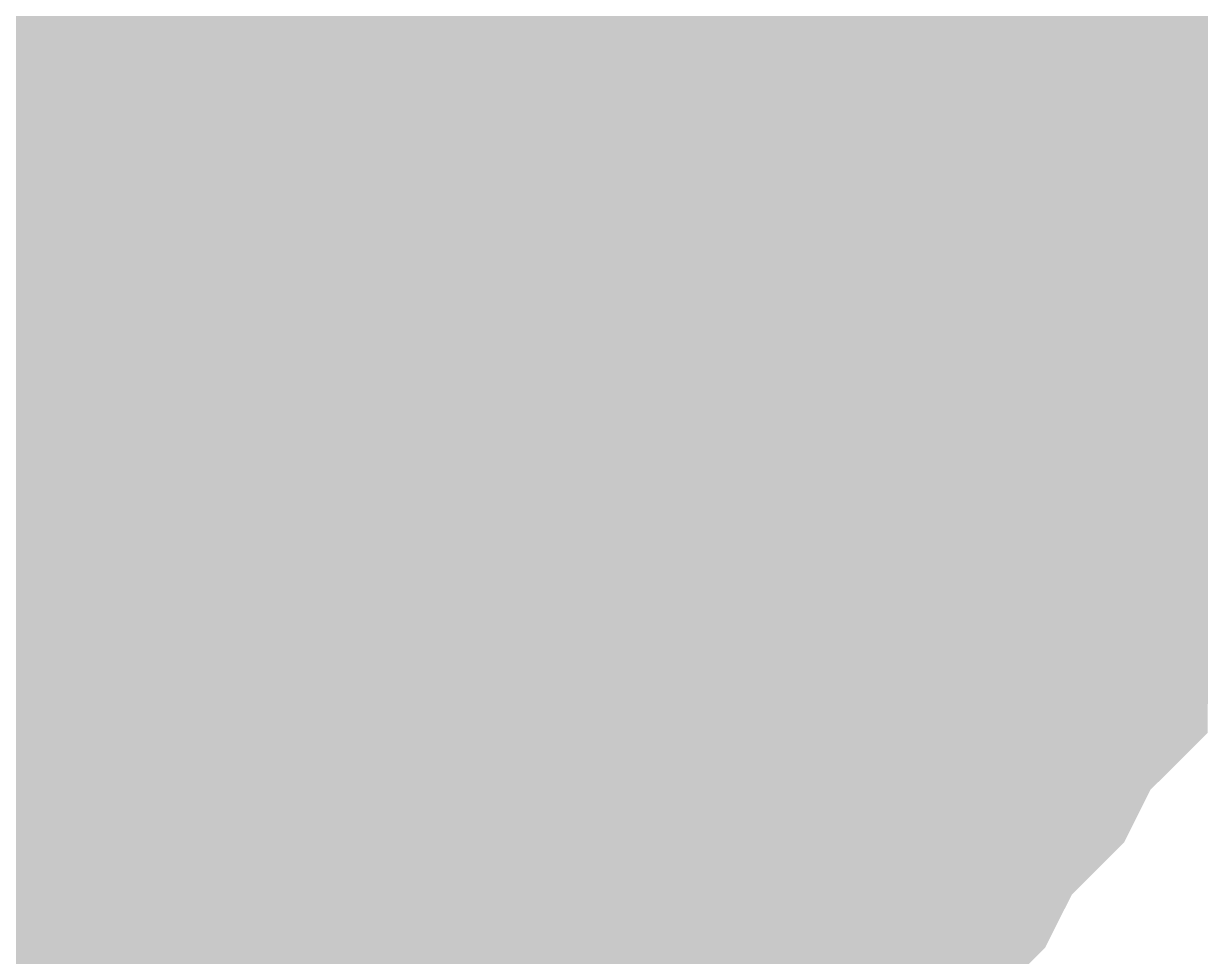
# Model space of a CAD drawing. Header units: inches. Extents: x 0 to 841, y 0 to 594.
# Drawn here: x 697.327 to 698.334, y 399.407 to 400.205 of the extents above; entities that cross this region are included whole.
import ezdxf

# ---------------------------------------------------------------- set-up
doc = ezdxf.new("R2010")
doc.units = ezdxf.units.IN
doc.layers.add('Sheet', color=255, linetype='Continuous')

msp = doc.modelspace()

# ---------------------------------------------------------------- linework, layer by layer
at = {"layer": 'Sheet'}
for points in [[(697.4946, 399.9977, 0.7493, 0.7493, 0), (697.4946, 404.9837, 0.7493, 0.7493, 0)], [(697.8539, 400.3571, 0.2997, 0.2997, 0), (697.8764, 400.3346, 0.2997, 0.2997, 0), (697.8988, 400.3122, 0.2997, 0.2997, 0), (697.8988, 400.2897, 0.2997, 0.2997, 0), (697.9213, 400.2672, 0.2997, 0.2997, 0), (697.9438, 400.2448, 0.2997, 0.2997, 0), (697.9438, 400.2223, 0.2997, 0.2997, 0), (697.9662, 400.1999, 0.2997, 0.2997, 0), (697.9662, 400.1774, 0.2997, 0.2997, 0), (697.9887, 400.1774, 0.2997, 0.2997, 0), (697.9887, 400.1325, 0.2997, 0.2997, 0), (697.9887, 400.11, 0.2997, 0.2997, 0), (698.0111, 400.0876, 0.2997, 0.2997, 0), (698.0111, 400.0651, 0.2997, 0.2997, 0), (698.0111, 400.0427, 0.2997, 0.2997, 0), (698.0111, 400.0202, 0.2997, 0.2997, 0), (698.0111, 399.9977, 0.2997, 0.2997, 0)], [(697.8539, 400.3571, 0.2997, 0.2997, 0), (697.8764, 400.3346, 0.2997, 0.2997, 0), (697.8988, 400.3122, 0.2997, 0.2997, 0), (697.8988, 400.2897, 0.2997, 0.2997, 0), (697.9213, 400.2672, 0.2997, 0.2997, 0), (697.9438, 400.2448, 0.2997, 0.2997, 0), (697.9438, 400.2223, 0.2997, 0.2997, 0), (697.9662, 400.1999, 0.2997, 0.2997, 0), (697.9662, 400.1774, 0.2997, 0.2997, 0), (697.9887, 400.1774, 0.2997, 0.2997, 0), (697.9887, 400.1325, 0.2997, 0.2997, 0), (697.9887, 400.11, 0.2997, 0.2997, 0), (698.0111, 400.0876, 0.2997, 0.2997, 0), (698.0111, 400.0651, 0.2997, 0.2997, 0), (698.0111, 400.0427, 0.2997, 0.2997, 0), (698.0111, 400.0202, 0.2997, 0.2997, 0), (698.0111, 399.9977, 0.2997, 0.2997, 0)], [(697.8539, 400.3571, 0.2997, 0.2997, 0), (697.8764, 400.3346, 0.2997, 0.2997, 0), (697.8988, 400.3122, 0.2997, 0.2997, 0), (697.8988, 400.2897, 0.2997, 0.2997, 0), (697.9213, 400.2672, 0.2997, 0.2997, 0), (697.9438, 400.2448, 0.2997, 0.2997, 0), (697.9438, 400.2223, 0.2997, 0.2997, 0), (697.9662, 400.1999, 0.2997, 0.2997, 0), (697.9662, 400.1774, 0.2997, 0.2997, 0), (697.9887, 400.1774, 0.2997, 0.2997, 0), (697.9887, 400.1325, 0.2997, 0.2997, 0), (697.9887, 400.11, 0.2997, 0.2997, 0), (698.0111, 400.0876, 0.2997, 0.2997, 0), (698.0111, 400.0651, 0.2997, 0.2997, 0), (698.0111, 400.0427, 0.2997, 0.2997, 0), (698.0111, 400.0202, 0.2997, 0.2997, 0), (698.0111, 399.9977, 0.2997, 0.2997, 0)], [(698.1683, 400.3571, 0.2997, 0.2997, 0), (698.1908, 400.3122, 0.2997, 0.2997, 0), (698.1908, 400.2897, 0.2997, 0.2997, 0), (698.2133, 400.2448, 0.2997, 0.2997, 0), (698.2133, 400.2223, 0.2997, 0.2997, 0), (698.2357, 400.1774, 0.2997, 0.2997, 0), (698.2357, 400.1549, 0.2997, 0.2997, 0), (698.2582, 400.11, 0.2997, 0.2997, 0), (698.2582, 400.0651, 0.2997, 0.2997, 0), (698.2582, 400.0427, 0.2997, 0.2997, 0), (698.2582, 399.9977, 0.2997, 0.2997, 0)], [(698.1683, 400.3571, 0.2997, 0.2997, 0), (698.1908, 400.3122, 0.2997, 0.2997, 0), (698.1908, 400.2897, 0.2997, 0.2997, 0), (698.2133, 400.2448, 0.2997, 0.2997, 0), (698.2133, 400.2223, 0.2997, 0.2997, 0), (698.2357, 400.1774, 0.2997, 0.2997, 0), (698.2357, 400.1549, 0.2997, 0.2997, 0), (698.2582, 400.11, 0.2997, 0.2997, 0), (698.2582, 400.0651, 0.2997, 0.2997, 0), (698.2582, 400.0427, 0.2997, 0.2997, 0), (698.2582, 399.9977, 0.2997, 0.2997, 0)], [(698.1683, 400.3571, 0.2997, 0.2997, 0), (698.1908, 400.3122, 0.2997, 0.2997, 0), (698.1908, 400.2897, 0.2997, 0.2997, 0), (698.2133, 400.2448, 0.2997, 0.2997, 0), (698.2133, 400.2223, 0.2997, 0.2997, 0), (698.2357, 400.1774, 0.2997, 0.2997, 0), (698.2357, 400.1549, 0.2997, 0.2997, 0), (698.2582, 400.11, 0.2997, 0.2997, 0), (698.2582, 400.0651, 0.2997, 0.2997, 0), (698.2582, 400.0427, 0.2997, 0.2997, 0), (698.2582, 399.9977, 0.2997, 0.2997, 0)], [(697.4946, 399.9977, 0.7493, 0.7493, 0), (702.5027, 399.9977, 0.7493, 0.7493, 0), (702.5027, 399.9977, 0.7493, 0.7493, 0)], [(697.4946, 394.9893, 0.7493, 0.7493, 0), (697.4946, 399.9977, 0.7493, 0.7493, 0)], [(698.1908, 400.2897, 0.0991, 0.0991, 0), (698.2133, 400.2448, 0.0991, 0.0991, 0), (698.2133, 400.2223, 0.0991, 0.0991, 0), (698.2357, 400.1774, 0.0991, 0.0991, 0), (698.2357, 400.1549, 0.0991, 0.0991, 0), (698.2582, 400.11, 0.0991, 0.0991, 0), (698.2582, 400.0651, 0.0991, 0.0991, 0), (698.2582, 400.0427, 0.0991, 0.0991, 0), (698.2582, 399.9977, 0.0991, 0.0991, 0)], [(698.1908, 400.2897, 0.0991, 0.0991, 0), (698.2133, 400.2448, 0.0991, 0.0991, 0), (698.2133, 400.2223, 0.0991, 0.0991, 0), (698.2357, 400.1774, 0.0991, 0.0991, 0), (698.2357, 400.1549, 0.0991, 0.0991, 0), (698.2582, 400.11, 0.0991, 0.0991, 0), (698.2582, 400.0651, 0.0991, 0.0991, 0), (698.2582, 400.0427, 0.0991, 0.0991, 0), (698.2582, 399.9977, 0.0991, 0.0991, 0)], [(698.1908, 400.2897, 0.0991, 0.0991, 0), (698.2133, 400.2448, 0.0991, 0.0991, 0), (698.2133, 400.2223, 0.0991, 0.0991, 0), (698.2357, 400.1774, 0.0991, 0.0991, 0), (698.2357, 400.1549, 0.0991, 0.0991, 0), (698.2582, 400.11, 0.0991, 0.0991, 0), (698.2582, 400.0651, 0.0991, 0.0991, 0), (698.2582, 400.0427, 0.0991, 0.0991, 0), (698.2582, 399.9977, 0.0991, 0.0991, 0)], [(697.9213, 400.2672, 0.0991, 0.0991, 0), (697.9438, 400.2448, 0.0991, 0.0991, 0), (697.9438, 400.2223, 0.0991, 0.0991, 0), (697.9662, 400.1999, 0.0991, 0.0991, 0), (697.9662, 400.1774, 0.0991, 0.0991, 0), (697.9887, 400.1774, 0.0991, 0.0991, 0), (697.9887, 400.1325, 0.0991, 0.0991, 0), (697.9887, 400.11, 0.0991, 0.0991, 0), (698.0111, 400.0876, 0.0991, 0.0991, 0), (698.0111, 400.0651, 0.0991, 0.0991, 0), (698.0111, 400.0427, 0.0991, 0.0991, 0), (698.0111, 400.0202, 0.0991, 0.0991, 0), (698.0111, 399.9977, 0.0991, 0.0991, 0)], [(697.9213, 400.2672, 0.0991, 0.0991, 0), (697.9438, 400.2448, 0.0991, 0.0991, 0), (697.9438, 400.2223, 0.0991, 0.0991, 0), (697.9662, 400.1999, 0.0991, 0.0991, 0), (697.9662, 400.1774, 0.0991, 0.0991, 0), (697.9887, 400.1774, 0.0991, 0.0991, 0), (697.9887, 400.1325, 0.0991, 0.0991, 0), (697.9887, 400.11, 0.0991, 0.0991, 0), (698.0111, 400.0876, 0.0991, 0.0991, 0), (698.0111, 400.0651, 0.0991, 0.0991, 0), (698.0111, 400.0427, 0.0991, 0.0991, 0), (698.0111, 400.0202, 0.0991, 0.0991, 0), (698.0111, 399.9977, 0.0991, 0.0991, 0)], [(697.9213, 400.2672, 0.0991, 0.0991, 0), (697.9438, 400.2448, 0.0991, 0.0991, 0), (697.9438, 400.2223, 0.0991, 0.0991, 0), (697.9662, 400.1999, 0.0991, 0.0991, 0), (697.9662, 400.1774, 0.0991, 0.0991, 0), (697.9887, 400.1774, 0.0991, 0.0991, 0), (697.9887, 400.1325, 0.0991, 0.0991, 0), (697.9887, 400.11, 0.0991, 0.0991, 0), (698.0111, 400.0876, 0.0991, 0.0991, 0), (698.0111, 400.0651, 0.0991, 0.0991, 0), (698.0111, 400.0427, 0.0991, 0.0991, 0), (698.0111, 400.0202, 0.0991, 0.0991, 0), (698.0111, 399.9977, 0.0991, 0.0991, 0)], [(698.0111, 399.9977, 0.2997, 0.2997, 0), (698.0111, 399.9753, 0.2997, 0.2997, 0), (698.0111, 399.9528, 0.2997, 0.2997, 0), (698.0111, 399.9079, 0.2997, 0.2997, 0), (698.0111, 399.8854, 0.2997, 0.2997, 0), (697.9887, 399.863, 0.2997, 0.2997, 0), (697.9887, 399.8405, 0.2997, 0.2997, 0), (697.9887, 399.8181, 0.2997, 0.2997, 0), (697.9662, 399.7956, 0.2997, 0.2997, 0), (697.9662, 399.7731, 0.2997, 0.2997, 0), (697.9438, 399.7507, 0.2997, 0.2997, 0), (697.9438, 399.7282, 0.2997, 0.2997, 0), (697.9213, 399.7058, 0.2997, 0.2997, 0), (697.8988, 399.6833, 0.2997, 0.2997, 0), (697.8988, 399.6608, 0.2997, 0.2997, 0), (697.8764, 399.6384, 0.2997, 0.2997, 0), (697.8539, 399.6384, 0.2997, 0.2997, 0), (697.8315, 399.6159, 0.2997, 0.2997, 0), (697.809, 399.5935, 0.2997, 0.2997, 0), (697.7866, 399.571, 0.2997, 0.2997, 0), (697.7866, 399.571, 0.2997, 0.2997, 0), (697.7641, 399.5485, 0.2997, 0.2997, 0), (697.7416, 399.5485, 0.2997, 0.2997, 0), (697.7192, 399.5261, 0.2997, 0.2997, 0), (697.6967, 399.5261, 0.2997, 0.2997, 0), (697.6743, 399.5036, 0.2997, 0.2997, 0), (697.6518, 399.5036, 0.2997, 0.2997, 0), (697.6294, 399.5036, 0.2997, 0.2997, 0), (697.5844, 399.4812, 0.2997, 0.2997, 0), (697.562, 399.4812, 0.2997, 0.2997, 0), (697.5395, 399.4812, 0.2997, 0.2997, 0), (697.5171, 399.4812, 0.2997, 0.2997, 0), (697.4946, 399.4812, 0.2997, 0.2997, 0)], [(698.0111, 399.9977, 0.2997, 0.2997, 0), (698.0111, 399.9753, 0.2997, 0.2997, 0), (698.0111, 399.9528, 0.2997, 0.2997, 0), (698.0111, 399.9079, 0.2997, 0.2997, 0), (698.0111, 399.8854, 0.2997, 0.2997, 0), (697.9887, 399.863, 0.2997, 0.2997, 0), (697.9887, 399.8405, 0.2997, 0.2997, 0), (697.9887, 399.8181, 0.2997, 0.2997, 0), (697.9662, 399.7956, 0.2997, 0.2997, 0), (697.9662, 399.7731, 0.2997, 0.2997, 0), (697.9438, 399.7507, 0.2997, 0.2997, 0), (697.9438, 399.7282, 0.2997, 0.2997, 0), (697.9213, 399.7058, 0.2997, 0.2997, 0), (697.8988, 399.6833, 0.2997, 0.2997, 0), (697.8988, 399.6608, 0.2997, 0.2997, 0), (697.8764, 399.6384, 0.2997, 0.2997, 0), (697.8539, 399.6384, 0.2997, 0.2997, 0), (697.8315, 399.6159, 0.2997, 0.2997, 0), (697.809, 399.5935, 0.2997, 0.2997, 0), (697.7866, 399.571, 0.2997, 0.2997, 0), (697.7866, 399.571, 0.2997, 0.2997, 0), (697.7641, 399.5485, 0.2997, 0.2997, 0), (697.7416, 399.5485, 0.2997, 0.2997, 0), (697.7192, 399.5261, 0.2997, 0.2997, 0), (697.6967, 399.5261, 0.2997, 0.2997, 0), (697.6743, 399.5036, 0.2997, 0.2997, 0), (697.6518, 399.5036, 0.2997, 0.2997, 0), (697.6294, 399.5036, 0.2997, 0.2997, 0), (697.5844, 399.4812, 0.2997, 0.2997, 0), (697.562, 399.4812, 0.2997, 0.2997, 0), (697.5395, 399.4812, 0.2997, 0.2997, 0), (697.5171, 399.4812, 0.2997, 0.2997, 0), (697.4946, 399.4812, 0.2997, 0.2997, 0)], [(698.0111, 399.9977, 0.2997, 0.2997, 0), (698.0111, 399.9753, 0.2997, 0.2997, 0), (698.0111, 399.9528, 0.2997, 0.2997, 0), (698.0111, 399.9079, 0.2997, 0.2997, 0), (698.0111, 399.8854, 0.2997, 0.2997, 0), (697.9887, 399.863, 0.2997, 0.2997, 0), (697.9887, 399.8405, 0.2997, 0.2997, 0), (697.9887, 399.8181, 0.2997, 0.2997, 0), (697.9662, 399.7956, 0.2997, 0.2997, 0), (697.9662, 399.7731, 0.2997, 0.2997, 0), (697.9438, 399.7507, 0.2997, 0.2997, 0), (697.9438, 399.7282, 0.2997, 0.2997, 0), (697.9213, 399.7058, 0.2997, 0.2997, 0), (697.8988, 399.6833, 0.2997, 0.2997, 0), (697.8988, 399.6608, 0.2997, 0.2997, 0), (697.8764, 399.6384, 0.2997, 0.2997, 0), (697.8539, 399.6384, 0.2997, 0.2997, 0), (697.8315, 399.6159, 0.2997, 0.2997, 0), (697.809, 399.5935, 0.2997, 0.2997, 0), (697.7866, 399.571, 0.2997, 0.2997, 0), (697.7866, 399.571, 0.2997, 0.2997, 0), (697.7641, 399.5485, 0.2997, 0.2997, 0), (697.7416, 399.5485, 0.2997, 0.2997, 0), (697.7192, 399.5261, 0.2997, 0.2997, 0), (697.6967, 399.5261, 0.2997, 0.2997, 0), (697.6743, 399.5036, 0.2997, 0.2997, 0), (697.6518, 399.5036, 0.2997, 0.2997, 0), (697.6294, 399.5036, 0.2997, 0.2997, 0), (697.5844, 399.4812, 0.2997, 0.2997, 0), (697.562, 399.4812, 0.2997, 0.2997, 0), (697.5395, 399.4812, 0.2997, 0.2997, 0), (697.5171, 399.4812, 0.2997, 0.2997, 0), (697.4946, 399.4812, 0.2997, 0.2997, 0)], [(698.2582, 399.9977, 0.2997, 0.2997, 0), (698.2582, 399.9528, 0.2997, 0.2997, 0), (698.2582, 399.9079, 0.2997, 0.2997, 0), (698.2582, 399.8854, 0.2997, 0.2997, 0), (698.2357, 399.8405, 0.2997, 0.2997, 0), (698.2357, 399.7956, 0.2997, 0.2997, 0), (698.2133, 399.7731, 0.2997, 0.2997, 0), (698.2133, 399.7282, 0.2997, 0.2997, 0), (698.1908, 399.7058, 0.2997, 0.2997, 0), (698.1908, 399.6608, 0.2997, 0.2997, 0), (698.1683, 399.6384, 0.2997, 0.2997, 0), (698.1459, 399.5935, 0.2997, 0.2997, 0), (698.1234, 399.571, 0.2997, 0.2997, 0), (698.101, 399.5485, 0.2997, 0.2997, 0), (698.0785, 399.5036, 0.2997, 0.2997, 0), (698.0561, 399.4812, 0.2997, 0.2997, 0), (698.0336, 399.4587, 0.2997, 0.2997, 0), (698.0111, 399.4363, 0.2997, 0.2997, 0), (697.9887, 399.4138, 0.2997, 0.2997, 0), (697.9438, 399.3913, 0.2997, 0.2997, 0), (697.9213, 399.3689, 0.2997, 0.2997, 0), (697.8988, 399.3464, 0.2997, 0.2997, 0), (697.8539, 399.324, 0.2997, 0.2997, 0), (697.8315, 399.3015, 0.2997, 0.2997, 0), (697.7866, 399.3015, 0.2997, 0.2997, 0), (697.7641, 399.279, 0.2997, 0.2997, 0), (697.7192, 399.279, 0.2997, 0.2997, 0), (697.6967, 399.2566, 0.2997, 0.2997, 0)], [(698.2582, 399.9977, 0.2997, 0.2997, 0), (698.2582, 399.9528, 0.2997, 0.2997, 0), (698.2582, 399.9079, 0.2997, 0.2997, 0), (698.2582, 399.8854, 0.2997, 0.2997, 0), (698.2357, 399.8405, 0.2997, 0.2997, 0), (698.2357, 399.7956, 0.2997, 0.2997, 0), (698.2133, 399.7731, 0.2997, 0.2997, 0), (698.2133, 399.7282, 0.2997, 0.2997, 0), (698.1908, 399.7058, 0.2997, 0.2997, 0), (698.1908, 399.6608, 0.2997, 0.2997, 0), (698.1683, 399.6384, 0.2997, 0.2997, 0), (698.1459, 399.5935, 0.2997, 0.2997, 0), (698.1234, 399.571, 0.2997, 0.2997, 0), (698.101, 399.5485, 0.2997, 0.2997, 0), (698.0785, 399.5036, 0.2997, 0.2997, 0), (698.0561, 399.4812, 0.2997, 0.2997, 0), (698.0336, 399.4587, 0.2997, 0.2997, 0), (698.0111, 399.4363, 0.2997, 0.2997, 0), (697.9887, 399.4138, 0.2997, 0.2997, 0), (697.9438, 399.3913, 0.2997, 0.2997, 0), (697.9213, 399.3689, 0.2997, 0.2997, 0), (697.8988, 399.3464, 0.2997, 0.2997, 0), (697.8539, 399.324, 0.2997, 0.2997, 0), (697.8315, 399.3015, 0.2997, 0.2997, 0), (697.7866, 399.3015, 0.2997, 0.2997, 0), (697.7641, 399.279, 0.2997, 0.2997, 0), (697.7192, 399.279, 0.2997, 0.2997, 0), (697.6967, 399.2566, 0.2997, 0.2997, 0)], [(698.2582, 399.9977, 0.2997, 0.2997, 0), (698.2582, 399.9528, 0.2997, 0.2997, 0), (698.2582, 399.9079, 0.2997, 0.2997, 0), (698.2582, 399.8854, 0.2997, 0.2997, 0), (698.2357, 399.8405, 0.2997, 0.2997, 0), (698.2357, 399.7956, 0.2997, 0.2997, 0), (698.2133, 399.7731, 0.2997, 0.2997, 0), (698.2133, 399.7282, 0.2997, 0.2997, 0), (698.1908, 399.7058, 0.2997, 0.2997, 0), (698.1908, 399.6608, 0.2997, 0.2997, 0), (698.1683, 399.6384, 0.2997, 0.2997, 0), (698.1459, 399.5935, 0.2997, 0.2997, 0), (698.1234, 399.571, 0.2997, 0.2997, 0), (698.101, 399.5485, 0.2997, 0.2997, 0), (698.0785, 399.5036, 0.2997, 0.2997, 0), (698.0561, 399.4812, 0.2997, 0.2997, 0), (698.0336, 399.4587, 0.2997, 0.2997, 0), (698.0111, 399.4363, 0.2997, 0.2997, 0), (697.9887, 399.4138, 0.2997, 0.2997, 0), (697.9438, 399.3913, 0.2997, 0.2997, 0), (697.9213, 399.3689, 0.2997, 0.2997, 0), (697.8988, 399.3464, 0.2997, 0.2997, 0), (697.8539, 399.324, 0.2997, 0.2997, 0), (697.8315, 399.3015, 0.2997, 0.2997, 0), (697.7866, 399.3015, 0.2997, 0.2997, 0), (697.7641, 399.279, 0.2997, 0.2997, 0), (697.7192, 399.279, 0.2997, 0.2997, 0), (697.6967, 399.2566, 0.2997, 0.2997, 0)], [(698.0111, 399.9977, 0.2997, 0.2997, 0), (698.0111, 399.9977, 0.2997, 0.2997, 0), (698.0111, 399.9977, 0.2997, 0.2997, 0), (698.0111, 399.9977, 0.2997, 0.2997, 0), (698.0111, 399.9977, 0.2997, 0.2997, 0), (698.0111, 399.9977, 0.2997, 0.2997, 0), (698.0111, 399.9977, 0.2997, 0.2997, 0), (698.0111, 399.9977, 0.2997, 0.2997, 0), (698.0111, 399.9977, 0.2997, 0.2997, 0), (698.0111, 399.9977, 0.2997, 0.2997, 0), (698.0111, 399.9977, 0.2997, 0.2997, 0), (698.0111, 399.9977, 0.2997, 0.2997, 0), (698.0111, 399.9977, 0.2997, 0.2997, 0), (698.0111, 399.9977, 0.2997, 0.2997, 0), (698.0111, 399.9977, 0.2997, 0.2997, 0), (698.0111, 399.9977, 0.2997, 0.2997, 0), (698.0111, 399.9977, 0.2997, 0.2997, 0), (698.0111, 399.9977, 0.2997, 0.2997, 0), (698.0111, 399.9977, 0.2997, 0.2997, 0), (698.0111, 399.9977, 0.2997, 0.2997, 0), (698.0111, 399.9977, 0.2997, 0.2997, 0), (698.0111, 399.9977, 0.2997, 0.2997, 0), (698.0111, 399.9977, 0.2997, 0.2997, 0), (698.0111, 399.9977, 0.2997, 0.2997, 0), (698.0111, 399.9977, 0.2997, 0.2997, 0), (698.0111, 399.9977, 0.2997, 0.2997, 0), (698.0111, 399.9977, 0.2997, 0.2997, 0), (698.0111, 399.9977, 0.2997, 0.2997, 0), (698.0111, 399.9977, 0.2997, 0.2997, 0), (698.0111, 399.9977, 0.2997, 0.2997, 0), (698.0111, 399.9977, 0.2997, 0.2997, 0), (698.0111, 399.9977, 0.2997, 0.2997, 0), (698.0111, 399.9977, 0.2997, 0.2997, 0)], [(698.0111, 399.9977, 0.2997, 0.2997, 0), (698.0111, 399.9977, 0.2997, 0.2997, 0)], [(698.0111, 399.9977, 0.2997, 0.2997, 0), (698.0111, 399.9977, 0.2997, 0.2997, 0), (698.0111, 399.9977, 0.2997, 0.2997, 0), (698.0111, 399.9977, 0.2997, 0.2997, 0), (698.0111, 399.9977, 0.2997, 0.2997, 0), (698.0111, 399.9977, 0.2997, 0.2997, 0), (698.0111, 399.9977, 0.2997, 0.2997, 0), (698.0111, 399.9977, 0.2997, 0.2997, 0), (698.0111, 399.9977, 0.2997, 0.2997, 0), (698.0111, 399.9977, 0.2997, 0.2997, 0), (698.0111, 399.9977, 0.2997, 0.2997, 0), (698.0111, 399.9977, 0.2997, 0.2997, 0), (698.0111, 399.9977, 0.2997, 0.2997, 0), (698.0111, 399.9977, 0.2997, 0.2997, 0), (698.0111, 399.9977, 0.2997, 0.2997, 0), (698.0111, 399.9977, 0.2997, 0.2997, 0), (698.0111, 399.9977, 0.2997, 0.2997, 0), (698.0111, 399.9977, 0.2997, 0.2997, 0), (698.0111, 399.9977, 0.2997, 0.2997, 0), (698.0111, 399.9977, 0.2997, 0.2997, 0), (698.0111, 399.9977, 0.2997, 0.2997, 0), (698.0111, 399.9977, 0.2997, 0.2997, 0), (698.0111, 399.9977, 0.2997, 0.2997, 0), (698.0111, 399.9977, 0.2997, 0.2997, 0), (698.0111, 399.9977, 0.2997, 0.2997, 0), (698.0111, 399.9977, 0.2997, 0.2997, 0), (698.0111, 399.9977, 0.2997, 0.2997, 0), (698.0111, 399.9977, 0.2997, 0.2997, 0), (698.0111, 399.9977, 0.2997, 0.2997, 0), (698.0111, 399.9977, 0.2997, 0.2997, 0), (698.0111, 399.9977, 0.2997, 0.2997, 0), (698.0111, 399.9977, 0.2997, 0.2997, 0), (698.0111, 399.9977, 0.2997, 0.2997, 0)], [(698.0111, 399.9977, 0.2997, 0.2997, 0), (698.0111, 399.9977, 0.2997, 0.2997, 0)], [(698.0111, 399.9977, 0.2997, 0.2997, 0), (698.0111, 399.9977, 0.2997, 0.2997, 0), (698.0111, 399.9977, 0.2997, 0.2997, 0), (698.0111, 399.9977, 0.2997, 0.2997, 0), (698.0111, 399.9977, 0.2997, 0.2997, 0), (698.0111, 399.9977, 0.2997, 0.2997, 0), (698.0111, 399.9977, 0.2997, 0.2997, 0), (698.0111, 399.9977, 0.2997, 0.2997, 0), (698.0111, 399.9977, 0.2997, 0.2997, 0), (698.0111, 399.9977, 0.2997, 0.2997, 0), (698.0111, 399.9977, 0.2997, 0.2997, 0), (698.0111, 399.9977, 0.2997, 0.2997, 0), (698.0111, 399.9977, 0.2997, 0.2997, 0), (698.0111, 399.9977, 0.2997, 0.2997, 0), (698.0111, 399.9977, 0.2997, 0.2997, 0), (698.0111, 399.9977, 0.2997, 0.2997, 0), (698.0111, 399.9977, 0.2997, 0.2997, 0), (698.0111, 399.9977, 0.2997, 0.2997, 0), (698.0111, 399.9977, 0.2997, 0.2997, 0), (698.0111, 399.9977, 0.2997, 0.2997, 0), (698.0111, 399.9977, 0.2997, 0.2997, 0), (698.0111, 399.9977, 0.2997, 0.2997, 0), (698.0111, 399.9977, 0.2997, 0.2997, 0), (698.0111, 399.9977, 0.2997, 0.2997, 0), (698.0111, 399.9977, 0.2997, 0.2997, 0), (698.0111, 399.9977, 0.2997, 0.2997, 0), (698.0111, 399.9977, 0.2997, 0.2997, 0), (698.0111, 399.9977, 0.2997, 0.2997, 0), (698.0111, 399.9977, 0.2997, 0.2997, 0), (698.0111, 399.9977, 0.2997, 0.2997, 0), (698.0111, 399.9977, 0.2997, 0.2997, 0), (698.0111, 399.9977, 0.2997, 0.2997, 0), (698.0111, 399.9977, 0.2997, 0.2997, 0)], [(698.0111, 399.9977, 0.2997, 0.2997, 0), (698.0111, 399.9977, 0.2997, 0.2997, 0)], [(698.2582, 399.9977, 0.2997, 0.2997, 0), (698.2582, 399.9977, 0.2997, 0.2997, 0), (698.2582, 399.9977, 0.2997, 0.2997, 0), (698.2582, 399.9977, 0.2997, 0.2997, 0), (698.2582, 399.9977, 0.2997, 0.2997, 0), (698.2582, 399.9977, 0.2997, 0.2997, 0), (698.2582, 399.9977, 0.2997, 0.2997, 0), (698.2582, 399.9977, 0.2997, 0.2997, 0), (698.2582, 399.9977, 0.2997, 0.2997, 0), (698.2582, 399.9977, 0.2997, 0.2997, 0), (698.2582, 399.9977, 0.2997, 0.2997, 0), (698.2582, 399.9977, 0.2997, 0.2997, 0), (698.2582, 399.9977, 0.2997, 0.2997, 0), (698.2582, 399.9977, 0.2997, 0.2997, 0), (698.2582, 399.9977, 0.2997, 0.2997, 0), (698.2582, 399.9977, 0.2997, 0.2997, 0), (698.2582, 399.9977, 0.2997, 0.2997, 0), (698.2582, 399.9977, 0.2997, 0.2997, 0), (698.2582, 399.9977, 0.2997, 0.2997, 0), (698.2582, 399.9977, 0.2997, 0.2997, 0), (698.2582, 399.9977, 0.2997, 0.2997, 0), (698.2582, 399.9977, 0.2997, 0.2997, 0), (698.2582, 399.9977, 0.2997, 0.2997, 0), (698.2582, 399.9977, 0.2997, 0.2997, 0), (698.2582, 399.9977, 0.2997, 0.2997, 0), (698.2582, 399.9977, 0.2997, 0.2997, 0), (698.2582, 399.9977, 0.2997, 0.2997, 0), (698.2582, 399.9977, 0.2997, 0.2997, 0), (698.2582, 399.9977, 0.2997, 0.2997, 0), (698.2582, 399.9977, 0.2997, 0.2997, 0), (698.2582, 399.9977, 0.2997, 0.2997, 0), (698.2582, 399.9977, 0.2997, 0.2997, 0), (698.2582, 399.9977, 0.2997, 0.2997, 0)], [(698.2582, 399.9977, 0.2997, 0.2997, 0), (698.2582, 399.9977, 0.2997, 0.2997, 0)], [(698.2582, 399.9977, 0.2997, 0.2997, 0), (698.2582, 399.9977, 0.2997, 0.2997, 0), (698.2582, 399.9977, 0.2997, 0.2997, 0), (698.2582, 399.9977, 0.2997, 0.2997, 0), (698.2582, 399.9977, 0.2997, 0.2997, 0), (698.2582, 399.9977, 0.2997, 0.2997, 0), (698.2582, 399.9977, 0.2997, 0.2997, 0), (698.2582, 399.9977, 0.2997, 0.2997, 0), (698.2582, 399.9977, 0.2997, 0.2997, 0), (698.2582, 399.9977, 0.2997, 0.2997, 0), (698.2582, 399.9977, 0.2997, 0.2997, 0), (698.2582, 399.9977, 0.2997, 0.2997, 0), (698.2582, 399.9977, 0.2997, 0.2997, 0), (698.2582, 399.9977, 0.2997, 0.2997, 0), (698.2582, 399.9977, 0.2997, 0.2997, 0), (698.2582, 399.9977, 0.2997, 0.2997, 0), (698.2582, 399.9977, 0.2997, 0.2997, 0), (698.2582, 399.9977, 0.2997, 0.2997, 0), (698.2582, 399.9977, 0.2997, 0.2997, 0), (698.2582, 399.9977, 0.2997, 0.2997, 0), (698.2582, 399.9977, 0.2997, 0.2997, 0), (698.2582, 399.9977, 0.2997, 0.2997, 0), (698.2582, 399.9977, 0.2997, 0.2997, 0), (698.2582, 399.9977, 0.2997, 0.2997, 0), (698.2582, 399.9977, 0.2997, 0.2997, 0), (698.2582, 399.9977, 0.2997, 0.2997, 0), (698.2582, 399.9977, 0.2997, 0.2997, 0), (698.2582, 399.9977, 0.2997, 0.2997, 0), (698.2582, 399.9977, 0.2997, 0.2997, 0), (698.2582, 399.9977, 0.2997, 0.2997, 0), (698.2582, 399.9977, 0.2997, 0.2997, 0), (698.2582, 399.9977, 0.2997, 0.2997, 0), (698.2582, 399.9977, 0.2997, 0.2997, 0)], [(698.2582, 399.9977, 0.2997, 0.2997, 0), (698.2582, 399.9977, 0.2997, 0.2997, 0)], [(698.2582, 399.9977, 0.2997, 0.2997, 0), (698.2582, 399.9977, 0.2997, 0.2997, 0), (698.2582, 399.9977, 0.2997, 0.2997, 0), (698.2582, 399.9977, 0.2997, 0.2997, 0), (698.2582, 399.9977, 0.2997, 0.2997, 0), (698.2582, 399.9977, 0.2997, 0.2997, 0), (698.2582, 399.9977, 0.2997, 0.2997, 0), (698.2582, 399.9977, 0.2997, 0.2997, 0), (698.2582, 399.9977, 0.2997, 0.2997, 0), (698.2582, 399.9977, 0.2997, 0.2997, 0), (698.2582, 399.9977, 0.2997, 0.2997, 0), (698.2582, 399.9977, 0.2997, 0.2997, 0), (698.2582, 399.9977, 0.2997, 0.2997, 0), (698.2582, 399.9977, 0.2997, 0.2997, 0), (698.2582, 399.9977, 0.2997, 0.2997, 0), (698.2582, 399.9977, 0.2997, 0.2997, 0), (698.2582, 399.9977, 0.2997, 0.2997, 0), (698.2582, 399.9977, 0.2997, 0.2997, 0), (698.2582, 399.9977, 0.2997, 0.2997, 0), (698.2582, 399.9977, 0.2997, 0.2997, 0), (698.2582, 399.9977, 0.2997, 0.2997, 0), (698.2582, 399.9977, 0.2997, 0.2997, 0), (698.2582, 399.9977, 0.2997, 0.2997, 0), (698.2582, 399.9977, 0.2997, 0.2997, 0), (698.2582, 399.9977, 0.2997, 0.2997, 0), (698.2582, 399.9977, 0.2997, 0.2997, 0), (698.2582, 399.9977, 0.2997, 0.2997, 0), (698.2582, 399.9977, 0.2997, 0.2997, 0), (698.2582, 399.9977, 0.2997, 0.2997, 0), (698.2582, 399.9977, 0.2997, 0.2997, 0), (698.2582, 399.9977, 0.2997, 0.2997, 0), (698.2582, 399.9977, 0.2997, 0.2997, 0), (698.2582, 399.9977, 0.2997, 0.2997, 0)], [(698.2582, 399.9977, 0.2997, 0.2997, 0), (698.2582, 399.9977, 0.2997, 0.2997, 0)], [(698.0111, 399.9977, 0.0991, 0.0991, 0), (698.0111, 399.9753, 0.0991, 0.0991, 0), (698.0111, 399.9528, 0.0991, 0.0991, 0), (698.0111, 399.9079, 0.0991, 0.0991, 0), (698.0111, 399.8854, 0.0991, 0.0991, 0), (697.9887, 399.863, 0.0991, 0.0991, 0), (697.9887, 399.8405, 0.0991, 0.0991, 0), (697.9887, 399.8181, 0.0991, 0.0991, 0), (697.9662, 399.7956, 0.0991, 0.0991, 0), (697.9662, 399.7731, 0.0991, 0.0991, 0), (697.9438, 399.7507, 0.0991, 0.0991, 0), (697.9438, 399.7282, 0.0991, 0.0991, 0), (697.9213, 399.7058, 0.0991, 0.0991, 0), (697.8988, 399.6833, 0.0991, 0.0991, 0), (697.8988, 399.6608, 0.0991, 0.0991, 0), (697.8764, 399.6384, 0.0991, 0.0991, 0), (697.8539, 399.6384, 0.0991, 0.0991, 0), (697.8315, 399.6159, 0.0991, 0.0991, 0), (697.809, 399.5935, 0.0991, 0.0991, 0), (697.7866, 399.571, 0.0991, 0.0991, 0), (697.7866, 399.571, 0.0991, 0.0991, 0), (697.7641, 399.5485, 0.0991, 0.0991, 0), (697.7416, 399.5485, 0.0991, 0.0991, 0), (697.7192, 399.5261, 0.0991, 0.0991, 0), (697.6967, 399.5261, 0.0991, 0.0991, 0), (697.6743, 399.5036, 0.0991, 0.0991, 0), (697.6518, 399.5036, 0.0991, 0.0991, 0), (697.6294, 399.5036, 0.0991, 0.0991, 0), (697.5844, 399.4812, 0.0991, 0.0991, 0), (697.562, 399.4812, 0.0991, 0.0991, 0), (697.5395, 399.4812, 0.0991, 0.0991, 0), (697.5171, 399.4812, 0.0991, 0.0991, 0), (697.4946, 399.4812, 0.0991, 0.0991, 0)], [(698.0111, 399.9977, 0.0991, 0.0991, 0), (698.0111, 399.9753, 0.0991, 0.0991, 0), (698.0111, 399.9528, 0.0991, 0.0991, 0), (698.0111, 399.9079, 0.0991, 0.0991, 0), (698.0111, 399.8854, 0.0991, 0.0991, 0), (697.9887, 399.863, 0.0991, 0.0991, 0), (697.9887, 399.8405, 0.0991, 0.0991, 0), (697.9887, 399.8181, 0.0991, 0.0991, 0), (697.9662, 399.7956, 0.0991, 0.0991, 0), (697.9662, 399.7731, 0.0991, 0.0991, 0), (697.9438, 399.7507, 0.0991, 0.0991, 0), (697.9438, 399.7282, 0.0991, 0.0991, 0), (697.9213, 399.7058, 0.0991, 0.0991, 0), (697.8988, 399.6833, 0.0991, 0.0991, 0), (697.8988, 399.6608, 0.0991, 0.0991, 0), (697.8764, 399.6384, 0.0991, 0.0991, 0), (697.8539, 399.6384, 0.0991, 0.0991, 0), (697.8315, 399.6159, 0.0991, 0.0991, 0), (697.809, 399.5935, 0.0991, 0.0991, 0), (697.7866, 399.571, 0.0991, 0.0991, 0), (697.7866, 399.571, 0.0991, 0.0991, 0), (697.7641, 399.5485, 0.0991, 0.0991, 0), (697.7416, 399.5485, 0.0991, 0.0991, 0), (697.7192, 399.5261, 0.0991, 0.0991, 0), (697.6967, 399.5261, 0.0991, 0.0991, 0), (697.6743, 399.5036, 0.0991, 0.0991, 0), (697.6518, 399.5036, 0.0991, 0.0991, 0), (697.6294, 399.5036, 0.0991, 0.0991, 0), (697.5844, 399.4812, 0.0991, 0.0991, 0), (697.562, 399.4812, 0.0991, 0.0991, 0), (697.5395, 399.4812, 0.0991, 0.0991, 0), (697.5171, 399.4812, 0.0991, 0.0991, 0), (697.4946, 399.4812, 0.0991, 0.0991, 0)], [(698.0111, 399.9977, 0.0991, 0.0991, 0), (698.0111, 399.9753, 0.0991, 0.0991, 0), (698.0111, 399.9528, 0.0991, 0.0991, 0), (698.0111, 399.9079, 0.0991, 0.0991, 0), (698.0111, 399.8854, 0.0991, 0.0991, 0), (697.9887, 399.863, 0.0991, 0.0991, 0), (697.9887, 399.8405, 0.0991, 0.0991, 0), (697.9887, 399.8181, 0.0991, 0.0991, 0), (697.9662, 399.7956, 0.0991, 0.0991, 0), (697.9662, 399.7731, 0.0991, 0.0991, 0), (697.9438, 399.7507, 0.0991, 0.0991, 0), (697.9438, 399.7282, 0.0991, 0.0991, 0), (697.9213, 399.7058, 0.0991, 0.0991, 0), (697.8988, 399.6833, 0.0991, 0.0991, 0), (697.8988, 399.6608, 0.0991, 0.0991, 0), (697.8764, 399.6384, 0.0991, 0.0991, 0), (697.8539, 399.6384, 0.0991, 0.0991, 0), (697.8315, 399.6159, 0.0991, 0.0991, 0), (697.809, 399.5935, 0.0991, 0.0991, 0), (697.7866, 399.571, 0.0991, 0.0991, 0), (697.7866, 399.571, 0.0991, 0.0991, 0), (697.7641, 399.5485, 0.0991, 0.0991, 0), (697.7416, 399.5485, 0.0991, 0.0991, 0), (697.7192, 399.5261, 0.0991, 0.0991, 0), (697.6967, 399.5261, 0.0991, 0.0991, 0), (697.6743, 399.5036, 0.0991, 0.0991, 0), (697.6518, 399.5036, 0.0991, 0.0991, 0), (697.6294, 399.5036, 0.0991, 0.0991, 0), (697.5844, 399.4812, 0.0991, 0.0991, 0), (697.562, 399.4812, 0.0991, 0.0991, 0), (697.5395, 399.4812, 0.0991, 0.0991, 0), (697.5171, 399.4812, 0.0991, 0.0991, 0), (697.4946, 399.4812, 0.0991, 0.0991, 0)], [(698.2582, 399.9977, 0.0991, 0.0991, 0), (698.2582, 399.9528, 0.0991, 0.0991, 0), (698.2582, 399.9079, 0.0991, 0.0991, 0), (698.2582, 399.8854, 0.0991, 0.0991, 0), (698.2357, 399.8405, 0.0991, 0.0991, 0), (698.2357, 399.7956, 0.0991, 0.0991, 0), (698.2133, 399.7731, 0.0991, 0.0991, 0), (698.2133, 399.7282, 0.0991, 0.0991, 0), (698.1908, 399.7058, 0.0991, 0.0991, 0), (698.1908, 399.6608, 0.0991, 0.0991, 0), (698.1683, 399.6384, 0.0991, 0.0991, 0), (698.1459, 399.5935, 0.0991, 0.0991, 0), (698.1234, 399.571, 0.0991, 0.0991, 0), (698.101, 399.5485, 0.0991, 0.0991, 0), (698.0785, 399.5036, 0.0991, 0.0991, 0), (698.0561, 399.4812, 0.0991, 0.0991, 0), (698.0336, 399.4587, 0.0991, 0.0991, 0), (698.0111, 399.4363, 0.0991, 0.0991, 0), (697.9887, 399.4138, 0.0991, 0.0991, 0), (697.9438, 399.3913, 0.0991, 0.0991, 0), (697.9213, 399.3689, 0.0991, 0.0991, 0), (697.8988, 399.3464, 0.0991, 0.0991, 0)], [(698.2582, 399.9977, 0.0991, 0.0991, 0), (698.2582, 399.9528, 0.0991, 0.0991, 0), (698.2582, 399.9079, 0.0991, 0.0991, 0), (698.2582, 399.8854, 0.0991, 0.0991, 0), (698.2357, 399.8405, 0.0991, 0.0991, 0), (698.2357, 399.7956, 0.0991, 0.0991, 0), (698.2133, 399.7731, 0.0991, 0.0991, 0), (698.2133, 399.7282, 0.0991, 0.0991, 0), (698.1908, 399.7058, 0.0991, 0.0991, 0), (698.1908, 399.6608, 0.0991, 0.0991, 0), (698.1683, 399.6384, 0.0991, 0.0991, 0), (698.1459, 399.5935, 0.0991, 0.0991, 0), (698.1234, 399.571, 0.0991, 0.0991, 0), (698.101, 399.5485, 0.0991, 0.0991, 0), (698.0785, 399.5036, 0.0991, 0.0991, 0), (698.0561, 399.4812, 0.0991, 0.0991, 0), (698.0336, 399.4587, 0.0991, 0.0991, 0), (698.0111, 399.4363, 0.0991, 0.0991, 0), (697.9887, 399.4138, 0.0991, 0.0991, 0), (697.9438, 399.3913, 0.0991, 0.0991, 0), (697.9213, 399.3689, 0.0991, 0.0991, 0), (697.8988, 399.3464, 0.0991, 0.0991, 0)], [(698.2582, 399.9977, 0.0991, 0.0991, 0), (698.2582, 399.9528, 0.0991, 0.0991, 0), (698.2582, 399.9079, 0.0991, 0.0991, 0), (698.2582, 399.8854, 0.0991, 0.0991, 0), (698.2357, 399.8405, 0.0991, 0.0991, 0), (698.2357, 399.7956, 0.0991, 0.0991, 0), (698.2133, 399.7731, 0.0991, 0.0991, 0), (698.2133, 399.7282, 0.0991, 0.0991, 0), (698.1908, 399.7058, 0.0991, 0.0991, 0), (698.1908, 399.6608, 0.0991, 0.0991, 0), (698.1683, 399.6384, 0.0991, 0.0991, 0), (698.1459, 399.5935, 0.0991, 0.0991, 0), (698.1234, 399.571, 0.0991, 0.0991, 0), (698.101, 399.5485, 0.0991, 0.0991, 0), (698.0785, 399.5036, 0.0991, 0.0991, 0), (698.0561, 399.4812, 0.0991, 0.0991, 0), (698.0336, 399.4587, 0.0991, 0.0991, 0), (698.0111, 399.4363, 0.0991, 0.0991, 0), (697.9887, 399.4138, 0.0991, 0.0991, 0), (697.9438, 399.3913, 0.0991, 0.0991, 0), (697.9213, 399.3689, 0.0991, 0.0991, 0), (697.8988, 399.3464, 0.0991, 0.0991, 0)], [(698.0111, 399.9977, 0.0991, 0.0991, 0), (698.0111, 399.9977, 0.0991, 0.0991, 0), (698.0111, 399.9977, 0.0991, 0.0991, 0), (698.0111, 399.9977, 0.0991, 0.0991, 0), (698.0111, 399.9977, 0.0991, 0.0991, 0), (698.0111, 399.9977, 0.0991, 0.0991, 0), (698.0111, 399.9977, 0.0991, 0.0991, 0), (698.0111, 399.9977, 0.0991, 0.0991, 0), (698.0111, 399.9977, 0.0991, 0.0991, 0), (698.0111, 399.9977, 0.0991, 0.0991, 0), (698.0111, 399.9977, 0.0991, 0.0991, 0), (698.0111, 399.9977, 0.0991, 0.0991, 0), (698.0111, 399.9977, 0.0991, 0.0991, 0), (698.0111, 399.9977, 0.0991, 0.0991, 0), (698.0111, 399.9977, 0.0991, 0.0991, 0), (698.0111, 399.9977, 0.0991, 0.0991, 0), (698.0111, 399.9977, 0.0991, 0.0991, 0), (698.0111, 399.9977, 0.0991, 0.0991, 0), (698.0111, 399.9977, 0.0991, 0.0991, 0), (698.0111, 399.9977, 0.0991, 0.0991, 0), (698.0111, 399.9977, 0.0991, 0.0991, 0), (698.0111, 399.9977, 0.0991, 0.0991, 0), (698.0111, 399.9977, 0.0991, 0.0991, 0), (698.0111, 399.9977, 0.0991, 0.0991, 0), (698.0111, 399.9977, 0.0991, 0.0991, 0), (698.0111, 399.9977, 0.0991, 0.0991, 0), (698.0111, 399.9977, 0.0991, 0.0991, 0), (698.0111, 399.9977, 0.0991, 0.0991, 0), (698.0111, 399.9977, 0.0991, 0.0991, 0), (698.0111, 399.9977, 0.0991, 0.0991, 0), (698.0111, 399.9977, 0.0991, 0.0991, 0), (698.0111, 399.9977, 0.0991, 0.0991, 0), (698.0111, 399.9977, 0.0991, 0.0991, 0)], [(698.0111, 399.9977, 0.0991, 0.0991, 0), (698.0111, 399.9977, 0.0991, 0.0991, 0)], [(698.0111, 399.9977, 0.0991, 0.0991, 0), (698.0111, 399.9977, 0.0991, 0.0991, 0), (698.0111, 399.9977, 0.0991, 0.0991, 0), (698.0111, 399.9977, 0.0991, 0.0991, 0), (698.0111, 399.9977, 0.0991, 0.0991, 0), (698.0111, 399.9977, 0.0991, 0.0991, 0), (698.0111, 399.9977, 0.0991, 0.0991, 0), (698.0111, 399.9977, 0.0991, 0.0991, 0), (698.0111, 399.9977, 0.0991, 0.0991, 0), (698.0111, 399.9977, 0.0991, 0.0991, 0), (698.0111, 399.9977, 0.0991, 0.0991, 0), (698.0111, 399.9977, 0.0991, 0.0991, 0), (698.0111, 399.9977, 0.0991, 0.0991, 0), (698.0111, 399.9977, 0.0991, 0.0991, 0), (698.0111, 399.9977, 0.0991, 0.0991, 0), (698.0111, 399.9977, 0.0991, 0.0991, 0), (698.0111, 399.9977, 0.0991, 0.0991, 0), (698.0111, 399.9977, 0.0991, 0.0991, 0), (698.0111, 399.9977, 0.0991, 0.0991, 0), (698.0111, 399.9977, 0.0991, 0.0991, 0), (698.0111, 399.9977, 0.0991, 0.0991, 0), (698.0111, 399.9977, 0.0991, 0.0991, 0), (698.0111, 399.9977, 0.0991, 0.0991, 0), (698.0111, 399.9977, 0.0991, 0.0991, 0), (698.0111, 399.9977, 0.0991, 0.0991, 0), (698.0111, 399.9977, 0.0991, 0.0991, 0), (698.0111, 399.9977, 0.0991, 0.0991, 0), (698.0111, 399.9977, 0.0991, 0.0991, 0), (698.0111, 399.9977, 0.0991, 0.0991, 0), (698.0111, 399.9977, 0.0991, 0.0991, 0), (698.0111, 399.9977, 0.0991, 0.0991, 0), (698.0111, 399.9977, 0.0991, 0.0991, 0), (698.0111, 399.9977, 0.0991, 0.0991, 0)], [(698.0111, 399.9977, 0.0991, 0.0991, 0), (698.0111, 399.9977, 0.0991, 0.0991, 0)], [(698.0111, 399.9977, 0.0991, 0.0991, 0), (698.0111, 399.9977, 0.0991, 0.0991, 0), (698.0111, 399.9977, 0.0991, 0.0991, 0), (698.0111, 399.9977, 0.0991, 0.0991, 0), (698.0111, 399.9977, 0.0991, 0.0991, 0), (698.0111, 399.9977, 0.0991, 0.0991, 0), (698.0111, 399.9977, 0.0991, 0.0991, 0), (698.0111, 399.9977, 0.0991, 0.0991, 0), (698.0111, 399.9977, 0.0991, 0.0991, 0), (698.0111, 399.9977, 0.0991, 0.0991, 0), (698.0111, 399.9977, 0.0991, 0.0991, 0), (698.0111, 399.9977, 0.0991, 0.0991, 0), (698.0111, 399.9977, 0.0991, 0.0991, 0), (698.0111, 399.9977, 0.0991, 0.0991, 0), (698.0111, 399.9977, 0.0991, 0.0991, 0), (698.0111, 399.9977, 0.0991, 0.0991, 0), (698.0111, 399.9977, 0.0991, 0.0991, 0), (698.0111, 399.9977, 0.0991, 0.0991, 0), (698.0111, 399.9977, 0.0991, 0.0991, 0), (698.0111, 399.9977, 0.0991, 0.0991, 0), (698.0111, 399.9977, 0.0991, 0.0991, 0), (698.0111, 399.9977, 0.0991, 0.0991, 0), (698.0111, 399.9977, 0.0991, 0.0991, 0), (698.0111, 399.9977, 0.0991, 0.0991, 0), (698.0111, 399.9977, 0.0991, 0.0991, 0), (698.0111, 399.9977, 0.0991, 0.0991, 0), (698.0111, 399.9977, 0.0991, 0.0991, 0), (698.0111, 399.9977, 0.0991, 0.0991, 0), (698.0111, 399.9977, 0.0991, 0.0991, 0), (698.0111, 399.9977, 0.0991, 0.0991, 0), (698.0111, 399.9977, 0.0991, 0.0991, 0), (698.0111, 399.9977, 0.0991, 0.0991, 0), (698.0111, 399.9977, 0.0991, 0.0991, 0)], [(698.0111, 399.9977, 0.0991, 0.0991, 0), (698.0111, 399.9977, 0.0991, 0.0991, 0)], [(698.2582, 399.9977, 0.0991, 0.0991, 0), (698.2582, 399.9977, 0.0991, 0.0991, 0), (698.2582, 399.9977, 0.0991, 0.0991, 0), (698.2582, 399.9977, 0.0991, 0.0991, 0), (698.2582, 399.9977, 0.0991, 0.0991, 0), (698.2582, 399.9977, 0.0991, 0.0991, 0), (698.2582, 399.9977, 0.0991, 0.0991, 0), (698.2582, 399.9977, 0.0991, 0.0991, 0), (698.2582, 399.9977, 0.0991, 0.0991, 0), (698.2582, 399.9977, 0.0991, 0.0991, 0), (698.2582, 399.9977, 0.0991, 0.0991, 0), (698.2582, 399.9977, 0.0991, 0.0991, 0), (698.2582, 399.9977, 0.0991, 0.0991, 0), (698.2582, 399.9977, 0.0991, 0.0991, 0), (698.2582, 399.9977, 0.0991, 0.0991, 0), (698.2582, 399.9977, 0.0991, 0.0991, 0), (698.2582, 399.9977, 0.0991, 0.0991, 0), (698.2582, 399.9977, 0.0991, 0.0991, 0), (698.2582, 399.9977, 0.0991, 0.0991, 0), (698.2582, 399.9977, 0.0991, 0.0991, 0), (698.2582, 399.9977, 0.0991, 0.0991, 0), (698.2582, 399.9977, 0.0991, 0.0991, 0), (698.2582, 399.9977, 0.0991, 0.0991, 0), (698.2582, 399.9977, 0.0991, 0.0991, 0), (698.2582, 399.9977, 0.0991, 0.0991, 0), (698.2582, 399.9977, 0.0991, 0.0991, 0), (698.2582, 399.9977, 0.0991, 0.0991, 0), (698.2582, 399.9977, 0.0991, 0.0991, 0), (698.2582, 399.9977, 0.0991, 0.0991, 0), (698.2582, 399.9977, 0.0991, 0.0991, 0), (698.2582, 399.9977, 0.0991, 0.0991, 0), (698.2582, 399.9977, 0.0991, 0.0991, 0), (698.2582, 399.9977, 0.0991, 0.0991, 0)], [(698.2582, 399.9977, 0.0991, 0.0991, 0), (698.2582, 399.9977, 0.0991, 0.0991, 0)], [(698.2582, 399.9977, 0.0991, 0.0991, 0), (698.2582, 399.9977, 0.0991, 0.0991, 0), (698.2582, 399.9977, 0.0991, 0.0991, 0), (698.2582, 399.9977, 0.0991, 0.0991, 0), (698.2582, 399.9977, 0.0991, 0.0991, 0), (698.2582, 399.9977, 0.0991, 0.0991, 0), (698.2582, 399.9977, 0.0991, 0.0991, 0), (698.2582, 399.9977, 0.0991, 0.0991, 0), (698.2582, 399.9977, 0.0991, 0.0991, 0), (698.2582, 399.9977, 0.0991, 0.0991, 0), (698.2582, 399.9977, 0.0991, 0.0991, 0), (698.2582, 399.9977, 0.0991, 0.0991, 0), (698.2582, 399.9977, 0.0991, 0.0991, 0), (698.2582, 399.9977, 0.0991, 0.0991, 0), (698.2582, 399.9977, 0.0991, 0.0991, 0), (698.2582, 399.9977, 0.0991, 0.0991, 0), (698.2582, 399.9977, 0.0991, 0.0991, 0), (698.2582, 399.9977, 0.0991, 0.0991, 0), (698.2582, 399.9977, 0.0991, 0.0991, 0), (698.2582, 399.9977, 0.0991, 0.0991, 0), (698.2582, 399.9977, 0.0991, 0.0991, 0), (698.2582, 399.9977, 0.0991, 0.0991, 0), (698.2582, 399.9977, 0.0991, 0.0991, 0), (698.2582, 399.9977, 0.0991, 0.0991, 0), (698.2582, 399.9977, 0.0991, 0.0991, 0), (698.2582, 399.9977, 0.0991, 0.0991, 0), (698.2582, 399.9977, 0.0991, 0.0991, 0), (698.2582, 399.9977, 0.0991, 0.0991, 0), (698.2582, 399.9977, 0.0991, 0.0991, 0), (698.2582, 399.9977, 0.0991, 0.0991, 0), (698.2582, 399.9977, 0.0991, 0.0991, 0), (698.2582, 399.9977, 0.0991, 0.0991, 0), (698.2582, 399.9977, 0.0991, 0.0991, 0)], [(698.2582, 399.9977, 0.0991, 0.0991, 0), (698.2582, 399.9977, 0.0991, 0.0991, 0)], [(698.2582, 399.9977, 0.0991, 0.0991, 0), (698.2582, 399.9977, 0.0991, 0.0991, 0), (698.2582, 399.9977, 0.0991, 0.0991, 0), (698.2582, 399.9977, 0.0991, 0.0991, 0), (698.2582, 399.9977, 0.0991, 0.0991, 0), (698.2582, 399.9977, 0.0991, 0.0991, 0), (698.2582, 399.9977, 0.0991, 0.0991, 0), (698.2582, 399.9977, 0.0991, 0.0991, 0), (698.2582, 399.9977, 0.0991, 0.0991, 0), (698.2582, 399.9977, 0.0991, 0.0991, 0), (698.2582, 399.9977, 0.0991, 0.0991, 0), (698.2582, 399.9977, 0.0991, 0.0991, 0), (698.2582, 399.9977, 0.0991, 0.0991, 0), (698.2582, 399.9977, 0.0991, 0.0991, 0), (698.2582, 399.9977, 0.0991, 0.0991, 0), (698.2582, 399.9977, 0.0991, 0.0991, 0), (698.2582, 399.9977, 0.0991, 0.0991, 0), (698.2582, 399.9977, 0.0991, 0.0991, 0), (698.2582, 399.9977, 0.0991, 0.0991, 0), (698.2582, 399.9977, 0.0991, 0.0991, 0), (698.2582, 399.9977, 0.0991, 0.0991, 0), (698.2582, 399.9977, 0.0991, 0.0991, 0), (698.2582, 399.9977, 0.0991, 0.0991, 0), (698.2582, 399.9977, 0.0991, 0.0991, 0), (698.2582, 399.9977, 0.0991, 0.0991, 0), (698.2582, 399.9977, 0.0991, 0.0991, 0), (698.2582, 399.9977, 0.0991, 0.0991, 0), (698.2582, 399.9977, 0.0991, 0.0991, 0), (698.2582, 399.9977, 0.0991, 0.0991, 0), (698.2582, 399.9977, 0.0991, 0.0991, 0), (698.2582, 399.9977, 0.0991, 0.0991, 0), (698.2582, 399.9977, 0.0991, 0.0991, 0), (698.2582, 399.9977, 0.0991, 0.0991, 0)], [(698.2582, 399.9977, 0.0991, 0.0991, 0), (698.2582, 399.9977, 0.0991, 0.0991, 0)], [(697.4946, 399.4812, 0.2997, 0.2997, 0), (697.4721, 399.4812, 0.2997, 0.2997, 0), (697.4497, 399.4812, 0.2997, 0.2997, 0), (697.4048, 399.4812, 0.2997, 0.2997, 0), (697.3823, 399.4812, 0.2997, 0.2997, 0), (697.3599, 399.5036, 0.2997, 0.2997, 0), (697.3374, 399.5036, 0.2997, 0.2997, 0), (697.3149, 399.5036, 0.2997, 0.2997, 0), (697.2925, 399.5261, 0.2997, 0.2997, 0), (697.27, 399.5261, 0.2997, 0.2997, 0), (697.2476, 399.5485, 0.2997, 0.2997, 0), (697.2251, 399.5485, 0.2997, 0.2997, 0), (697.2027, 399.571, 0.2997, 0.2997, 0), (697.1802, 399.571, 0.2997, 0.2997, 0), (697.1577, 399.5935, 0.2997, 0.2997, 0)], [(697.4946, 399.4812, 0.2997, 0.2997, 0), (697.4721, 399.4812, 0.2997, 0.2997, 0), (697.4497, 399.4812, 0.2997, 0.2997, 0), (697.4048, 399.4812, 0.2997, 0.2997, 0), (697.3823, 399.4812, 0.2997, 0.2997, 0), (697.3599, 399.5036, 0.2997, 0.2997, 0), (697.3374, 399.5036, 0.2997, 0.2997, 0), (697.3149, 399.5036, 0.2997, 0.2997, 0), (697.2925, 399.5261, 0.2997, 0.2997, 0), (697.27, 399.5261, 0.2997, 0.2997, 0), (697.2476, 399.5485, 0.2997, 0.2997, 0), (697.2251, 399.5485, 0.2997, 0.2997, 0), (697.2027, 399.571, 0.2997, 0.2997, 0), (697.1802, 399.571, 0.2997, 0.2997, 0), (697.1577, 399.5935, 0.2997, 0.2997, 0)], [(697.4946, 399.4812, 0.2997, 0.2997, 0), (697.4721, 399.4812, 0.2997, 0.2997, 0), (697.4497, 399.4812, 0.2997, 0.2997, 0), (697.4048, 399.4812, 0.2997, 0.2997, 0), (697.3823, 399.4812, 0.2997, 0.2997, 0), (697.3599, 399.5036, 0.2997, 0.2997, 0), (697.3374, 399.5036, 0.2997, 0.2997, 0), (697.3149, 399.5036, 0.2997, 0.2997, 0), (697.2925, 399.5261, 0.2997, 0.2997, 0), (697.27, 399.5261, 0.2997, 0.2997, 0), (697.2476, 399.5485, 0.2997, 0.2997, 0), (697.2251, 399.5485, 0.2997, 0.2997, 0), (697.2027, 399.571, 0.2997, 0.2997, 0), (697.1802, 399.571, 0.2997, 0.2997, 0), (697.1577, 399.5935, 0.2997, 0.2997, 0)], [(697.4946, 399.4812, 0.0991, 0.0991, 0), (697.4721, 399.4812, 0.0991, 0.0991, 0), (697.4497, 399.4812, 0.0991, 0.0991, 0), (697.4048, 399.4812, 0.0991, 0.0991, 0), (697.3823, 399.4812, 0.0991, 0.0991, 0), (697.3599, 399.5036, 0.0991, 0.0991, 0), (697.3374, 399.5036, 0.0991, 0.0991, 0), (697.3149, 399.5036, 0.0991, 0.0991, 0), (697.2925, 399.5261, 0.0991, 0.0991, 0), (697.27, 399.5261, 0.0991, 0.0991, 0)], [(697.4946, 399.4812, 0.0991, 0.0991, 0), (697.4721, 399.4812, 0.0991, 0.0991, 0), (697.4497, 399.4812, 0.0991, 0.0991, 0), (697.4048, 399.4812, 0.0991, 0.0991, 0), (697.3823, 399.4812, 0.0991, 0.0991, 0), (697.3599, 399.5036, 0.0991, 0.0991, 0), (697.3374, 399.5036, 0.0991, 0.0991, 0), (697.3149, 399.5036, 0.0991, 0.0991, 0), (697.2925, 399.5261, 0.0991, 0.0991, 0), (697.27, 399.5261, 0.0991, 0.0991, 0)], [(697.4946, 399.4812, 0.0991, 0.0991, 0), (697.4721, 399.4812, 0.0991, 0.0991, 0), (697.4497, 399.4812, 0.0991, 0.0991, 0), (697.4048, 399.4812, 0.0991, 0.0991, 0), (697.3823, 399.4812, 0.0991, 0.0991, 0), (697.3599, 399.5036, 0.0991, 0.0991, 0), (697.3374, 399.5036, 0.0991, 0.0991, 0), (697.3149, 399.5036, 0.0991, 0.0991, 0), (697.2925, 399.5261, 0.0991, 0.0991, 0), (697.27, 399.5261, 0.0991, 0.0991, 0)], [(697.2925, 399.2566, 0.2997, 0.2997, 0), (697.27, 399.279, 0.2997, 0.2997, 0), (697.2251, 399.279, 0.2997, 0.2997, 0), (697.2027, 399.3015, 0.2997, 0.2997, 0), (697.1577, 399.3015, 0.2997, 0.2997, 0)], [(697.2925, 399.2566, 0.2997, 0.2997, 0), (697.27, 399.279, 0.2997, 0.2997, 0), (697.2251, 399.279, 0.2997, 0.2997, 0), (697.2027, 399.3015, 0.2997, 0.2997, 0), (697.1577, 399.3015, 0.2997, 0.2997, 0)], [(697.2925, 399.2566, 0.2997, 0.2997, 0), (697.27, 399.279, 0.2997, 0.2997, 0), (697.2251, 399.279, 0.2997, 0.2997, 0), (697.2027, 399.3015, 0.2997, 0.2997, 0), (697.1577, 399.3015, 0.2997, 0.2997, 0)]]:
    msp.add_lwpolyline(points, format="xyseb", dxfattribs=at)
msp.add_lwpolyline([(697.246, 400, 0.508, 0.508, 1), (697.754, 400, 0.508, 0.508, 1)], format="xyseb", close=True, dxfattribs=at)

doc.saveas('drawing.dxf')
